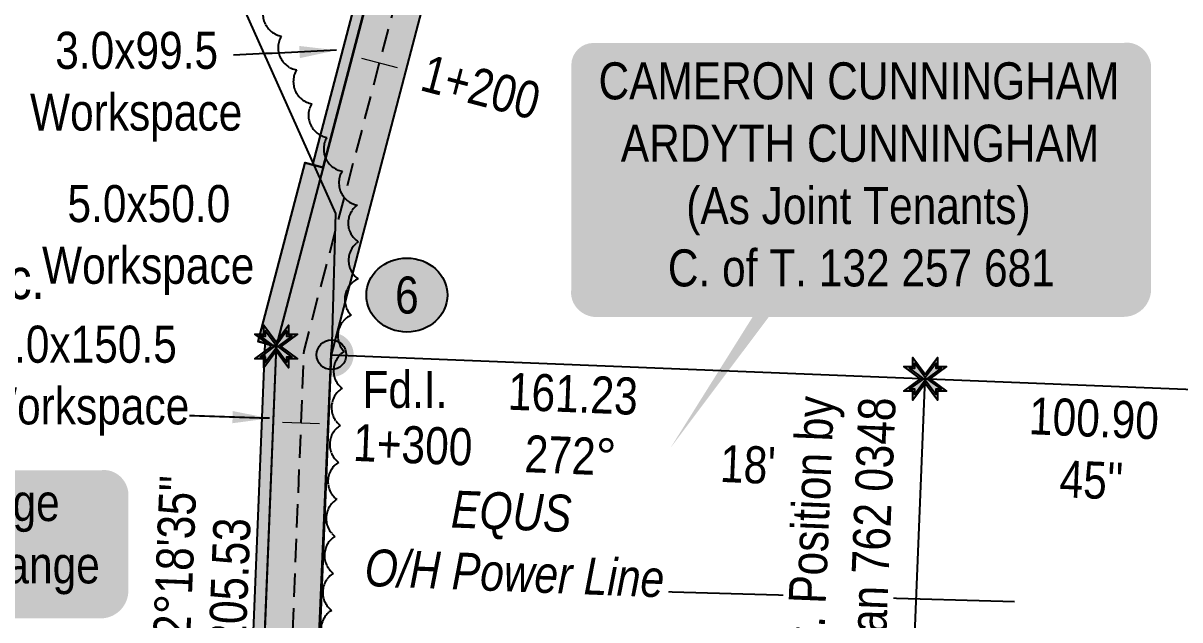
# Model space of a CAD drawing. Extents: x 309252 to 321570, y 5809412 to 5814891.
# Drawn here: x 310448.3 to 310760.5, y 5813135.9 to 5813297.1 of the extents above; entities that cross this region are included whole.
import ezdxf
from ezdxf.enums import TextEntityAlignment as Align

# ---------------------------------------------------------------- set-up
doc = ezdxf.new("R2010")
doc.units = 0
doc.header["$LTSCALE"] = 5
doc.linetypes.add('0', pattern=[1, 1, 0])
doc.linetypes.add('foc-TIELINE', pattern=[1.875, 1.25, -0.625])
for name, color, linetype in [('AS-FENCE', 48, 'foc-FENCE'), ('AS-OWNER', 7, 'Continuous'), ('AS-POWER', 104, 'foc-POWER'), ('AS-POWER-T', 104, 'Continuous'), ('AS-WILDLIFE-BLOCK', 131, 'Continuous'), ('CG-NOTES', 7, 'Continuous'), ('L-AREAWORK', 5, 'Continuous'), ('L-BD1', 253, 'Continuous'), ('L-MON', 1, 'Continuous'), ('L-TITLEDB', 4, 'Continuous'), ('P-ELEVATION', 7, 'Continuous'), ('P-IOP2', 10, 'Continuous'), ('P-IOP2-H', 21, 'Continuous'), ('P-LTO', 14, 'Continuous'), ('P-PROPOSED', 10, 'Continuous'), ('P-PROPOSED-H', 21, 'Continuous'), ('P-TEMP-H', 41, 'Continuous'), ('P-TEMP_WORKSPACE', 46, 'Continuous'), ('T-BUSH', 110, '0'), ('T-TIE', 201, 'foc-TIELINE')]:
    doc.layers.add(name, color=color, linetype=linetype)
doc.layers.add('P-TEMP-T', color=46, linetype='Continuous', lineweight=18)
doc.layers.add('T-TIE-T', color=201, linetype='Continuous', lineweight=18)
doc.styles.add('100L', font='ARIALN.TTF', dxfattribs={"height": 11})
doc.styles.add('175L', font='ARIALN.TTF', dxfattribs={"height": 20})
doc.styles.add('80', font='ARIALN.TTF', dxfattribs={"height": 10})
doc.styles.add('80CG', font='ARIALN.TTF', dxfattribs={"height": 10})
doc.styles.add('80L', font='ARIALN.TTF', dxfattribs={"height": 10})
doc.styles.add('foc-LtypeFont', font='ARIALN.TTF', dxfattribs={"height": 7.35})
doc.linetypes.add('foc-FENCE', pattern='A,10,-1,["X",foc-LtypeFont,S=0.2,R=0,X=-0.625,Y=-0.75],-1.24', length=12.24)
doc.linetypes.add('foc-POWER', pattern='A,6,-1,["P",foc-LtypeFont,S=0.2,R=0,X=-0.625,Y=-0.75],-1.24,4', length=12.24)
doc.dimstyles.new('Compass 5 000', dxfattribs={"dimscale": 5, "dimtxt": 9, "dimasz": 2, "dimexe": 0.2, "dimexo": 0.0625, "dimgap": 0.5, "dimtad": 0, "dimtih": 1, "dimtoh": 1, "dimzin": 0, "dimdsep": 46, "dimtxsty": '80CG', "dimcen": 0.1, "dimse1": 1, "dimse2": 1, "dimclrd": 256, "dimclrt": 256, "dimaunit": 1, "dimadec": 4, "dimazin": 0, "dimtfac": 0.06, "dimtofl": 0, "dimtmove": 0, "dimatfit": 1, "dimfxl": 0.2, "dimtolj": 1, "dimtzin": 0, "dimlwd": -1, "dimarcsym": 0})

# ---------------------------------------------------------------- blocks, each defined once
blk = doc.blocks.new('fdia')
at = {"color": 255, "const_width": 1}
blk.add_lwpolyline([(-0.5, 0, 1), (0.5, 0, 1)], format="xyb", close=True, dxfattribs=at)
blk = doc.blocks.new('Fdiaa')
blk.add_blockref('fdia', (0, 0))
blk = doc.blocks.new('fdib')
at = {"color": 1, "const_width": 1.6}
blk.add_lwpolyline([(-0.4, 0, 1), (0.4, 0, 1)], format="xyb", close=True, dxfattribs=at)
at = {"color": 1}
blk.add_circle((0, 0), 0.8, dxfattribs=at)
blk = doc.blocks.new('Fdibb')
blk.add_blockref('fdib', (0, 0))
blk = doc.blocks.new('fdicc')
for name in ['Fdibb', 'Fdiaa']:
    blk.add_blockref(name, (0, 0))
blk = doc.blocks.new('FDI')
blk.add_blockref('fdicc', (0, 0))
blk = doc.blocks.new('*U386')
h = blk.add_hatch(color=255)
edge = h.paths.add_edge_path()
edge.add_line((-71.5, -20), (71.5, -20))
edge.add_arc((71.5, -14), 6, 270, 360)
edge.add_line((77.5, -14), (77.5, 12.5))
edge.add_arc((71.5, 12.5), 6, 0, 90)
edge.add_line((71.5, 18.5), (-71.5, 18.5))
edge.add_arc((-71.5, 12.5), 6, 90, 180)
edge.add_line((-77.5, 12.5), (-77.5, -14))
edge.add_arc((-71.5, -14), 6, 180, 270)
at = {"color": 131, "flags": 128}
blk.add_lwpolyline([(-71.5, -20, 3, 3, 0), (71.5, -20, 3, 3, 0.414214), (77.5, -14, 3, 3, 0), (77.5, 12.5, 3, 0, 0.414214), (71.5, 18.5, 0, 0, 0), (-71.5, 18.5, 0, 0, 0.414214), (-77.5, 12.5, 0, 0, 0), (-77.5, -14, 0, 3, 0.414214)], format="xyseb", close=True, dxfattribs=at)
at = {"color": 131, "style": '80'}
blk.add_attdef('ENTER_TEXT_001', (-35.99, -5), '', height=10, dxfattribs=at)
blk = doc.blocks.new('*U872')
h = blk.add_hatch(color=59)
edge = h.paths.add_edge_path()
edge.add_line((-71.5, -37), (71.5, -37))
edge.add_arc((71.5, -31), 6, 270, 360)
edge.add_line((77.5, -31), (77.5, 29.5))
edge.add_arc((71.5, 29.5), 6, 0, 90)
edge.add_line((71.5, 35.5), (-71.5, 35.5))
edge.add_arc((-71.5, 29.5), 6, 90, 180)
edge.add_line((-77.5, 29.5), (-77.5, -31))
edge.add_arc((-71.5, -31), 6, 180, 270)
at = {"color": 1, "flags": 128}
blk.add_lwpolyline([(-71.5, -37, 3, 3, 0), (71.5, -37, 3, 3, 0.414214), (77.5, -31, 3, 3, 0), (77.5, 29.5, 3, 0, 0.414214), (71.5, 35.5, 0, 0, 0), (-71.5, 35.5, 0, 0, 0.414214), (-77.5, 29.5, 0, 0, 0), (-77.5, -31, 0, 3, 0.414214)], format="xyseb", close=True, dxfattribs=at)
blk.add_lwpolyline([(-50.75, -73.91, 0, 7.5, 0), (0, 0, 0, 0, 0)], format="xyseb", dxfattribs=at)
at = {"color": 1, "style": '80'}
blk.add_attdef('ENTER_TEXT_001', (-35.99, -5), '', height=10, dxfattribs=at)
blk = doc.blocks.new('TEMP')
h = blk.add_hatch(color=255)
h.dxf.hatch_style = 1
h.paths.add_polyline_path([(0, 0.251), (-0.666, 1.152), (-0.666, 0.666), (-1.152, 0.666), (-0.251, 0), (-1.152, -0.666), (-0.666, -0.666), (-0.666, -1.152), (0, -0.251), (0.666, -1.152), (0.666, -0.666), (1.152, -0.666), (0.251, 0), (1.152, 0.666), (0.666, 0.666), (0.666, 1.152)])
h.paths.add_polyline_path([(0.566, 0.849), (0.566, 0.566), (0.849, 0.566), (0.083, 0), (0.849, -0.566), (0.566, -0.566), (0.566, -0.849), (0, -0.083), (-0.566, -0.849), (-0.566, -0.566), (-0.849, -0.566), (-0.083, 0), (-0.849, 0.566), (-0.566, 0.566), (-0.566, 0.849), (0, 0.083)], flags=16)
h = blk.add_hatch(color=1)
h.dxf.hatch_style = 1
h.paths.add_polyline_path([(0, 0.083), (-0.566, 0.849), (-0.566, 0.566), (-0.849, 0.566), (-0.083, 0), (-0.849, -0.566), (-0.566, -0.566), (-0.566, -0.849), (0, -0.083), (0.566, -0.849), (0.566, -0.566), (0.849, -0.566), (0.083, 0), (0.849, 0.566), (0.566, 0.566), (0.566, 0.849)])
at = {"color": 1}
for p, q in [((-0.083, 0), (0.083, 0)), ((0, 0.083), (0, -0.083))]:
    blk.add_line(p, q, dxfattribs=at)
at = {"color": 255, "flags": 128}
blk.add_lwpolyline([(-0.251, 0), (-1.152, 0.666), (-0.666, 0.666), (-0.666, 1.152), (0, 0.251), (0.666, 1.152), (0.666, 0.666), (1.152, 0.666), (0.251, 0), (1.152, -0.666), (0.666, -0.666), (0.666, -1.152), (0, -0.251), (-0.666, -1.152), (-0.666, -0.666), (-1.152, -0.666)], close=True, dxfattribs=at)
at = {"color": 1, "flags": 128}
blk.add_lwpolyline([(-0.083, 0), (-0.849, 0.566), (-0.566, 0.566), (-0.566, 0.849), (0, 0.083), (0.566, 0.849), (0.566, 0.566), (0.849, 0.566), (0.083, 0), (0.849, -0.566), (0.566, -0.566), (0.566, -0.849), (0, -0.083), (-0.566, -0.849), (-0.566, -0.566), (-0.849, -0.566)], close=True, dxfattribs=at)
blk = doc.blocks.new('*U564')
at = {"layer": 'P-ELEVATION'}
h = blk.add_hatch(color=111, dxfattribs=at)
h.dxf.hatch_style = 1
edge = h.paths.add_edge_path()
edge.add_ellipse((0, 0), major_axis=(-10.94, 0), ratio=0.913794, start_angle=0, end_angle=360)
at = {"layer": 'P-ELEVATION', "color": 7, "flags": 128}
blk.add_lwpolyline([(0, 0, 5, 0, 0), (-4.03, -5.38, 0, 0, 0)], format="xyseb", dxfattribs=at)
at = {"layer": 'P-ELEVATION', "color": 7}
blk.add_ellipse((0, 0), major_axis=(-10.94, 0), ratio=0.913794, dxfattribs=at)
at = {"layer": 'P-ELEVATION', "style": '80'}
blk.add_attdef('BEND', text='', height=10, dxfattribs=at).set_placement((0, 0), align=Align.MIDDLE_CENTER)

msp = doc.modelspace()

# ---------------------------------------------------------------- hatches: boundary and pattern name
at = {"layer": 'P-IOP2-H'}
h = msp.add_hatch(color=256, dxfattribs=at)
h.dxf.hatch_style = 1
h.paths.add_polyline_path([(310640.425, 5813769.044), (310641.194, 5813506.581), (310596.091, 5813435.427), (310559.598, 5813373.637), (310516.616, 5813209.696), (310508.333, 5813004.356), (310523.32, 5813003.745), (310531.537, 5813207.466), (310573.576, 5813367.811), (310608.885, 5813427.597), (310656.206, 5813502.247), (310655.425, 5813768.47)])
at = {"layer": 'P-PROPOSED-H'}
h = msp.add_hatch(color=256, dxfattribs=at)
h.dxf.hatch_style = 1
h.paths.add_polyline_path([(310451.792, 5814092.944), (310515.979, 5814162.739), (310736.836, 5814098.757), (310640.381, 5813784.058), (310641.194, 5813506.581), (310596.091, 5813435.427), (310559.598, 5813373.637), (310516.616, 5813209.696), (310508.333, 5813004.356), (310755.28, 5812994.301), (310762.451, 5812962.566), (310773.828, 5812962.121), (310766.661, 5812993.838), (310763.237, 5813008.988), (310684.33, 5813012.201), (310684.11, 5813007.206), (310523.723, 5813013.736), (310523.924, 5813018.732), (310531.537, 5813207.466), (310573.576, 5813367.811), (310608.885, 5813427.597), (310656.206, 5813502.247), (310655.425, 5813768.47), (310655.386, 5813781.833), (310755.639, 5814108.925), (310511.228, 5814179.731), (310440.752, 5814103.097)])
at = {"layer": 'P-TEMP-H'}
h = msp.add_hatch(color=256, dxfattribs=at)
h.dxf.hatch_style = 1
h.paths.add_polyline_path([(310529.295, 5813258.057), (310554.526, 5813354.293), (310551.625, 5813355.054), (310526.394, 5813258.818)])
h = msp.add_hatch(color=256, dxfattribs=at)
h.dxf.hatch_style = 1
h.paths.add_polyline_path([(310516.616, 5813209.696), (310511.78, 5813210.964), (310524.459, 5813259.325), (310529.295, 5813258.057)])
h = msp.add_hatch(color=256, dxfattribs=at)
h.dxf.hatch_style = 1
h.paths.add_polyline_path([(310516.616, 5813209.696), (310510.55, 5813059.306), (310507.553, 5813059.427), (310513.645, 5813210.475)])

# ---------------------------------------------------------------- linework, layer by layer
at = {"layer": 'AS-FENCE', "flags": 128}
msp.add_lwpolyline([(310467.256, 5813446.38), (310476.69, 5813372.157), (310493.563, 5813332.934), (310532.592, 5813245.59), (310531.653, 5813210.66), (310531.407, 5813207.652), (310529.735, 5813169.727), (310526.988, 5813104.785), (310526.99, 5813104.799), (310524.079, 5813027.839), (310522.21, 5812976.61), (310498.778, 5812972.652), (310477.46, 5812970.567), (310456.603, 5812970.746), (310451.396, 5812970.836), (310452.6, 5812981.422), (310455.258, 5812997.497), (310453.432, 5813006.822), (310441.705, 5813021.714), (310434.219, 5813025.263), (310406.823, 5813030.024), (310390.241, 5813027.368)], dxfattribs=at)
at = {"layer": 'AS-POWER', "flags": 128}
msp.add_lwpolyline([(310601.192, 5813144.031), (310715.884, 5813140.811)], dxfattribs=at)
at = {"layer": 'L-TITLEDB', "flags": 128}
msp.add_lwpolyline([(310521.839, 5812967.041), (310531.537, 5813207.466), (310793.435, 5813196.889), (310783.102, 5812961.743), (310682.273, 5812965.786), (310682.062, 5812960.586)], close=True, dxfattribs=at)
msp.add_lwpolyline([(310682.062, 5812960.586), (310691.817, 5813200.993)], dxfattribs=at)
msp.add_lwpolyline([(310682.062, 5812960.586), (310691.817, 5813200.993)], dxfattribs=at)
at = {"layer": 'P-TEMP_WORKSPACE', "flags": 128}
for points in [[(310516.611, 5813209.778), (310510.545, 5813059.401), (310507.548, 5813059.522), (310513.641, 5813210.557)], [(310516.616, 5813209.696), (310510.55, 5813059.306), (310507.553, 5813059.427), (310513.645, 5813210.475)], [(310516.616, 5813209.696), (310510.55, 5813059.306), (310507.553, 5813059.427), (310513.645, 5813210.475)], [(310516.616, 5813209.696), (310510.55, 5813059.306), (310507.553, 5813059.427), (310513.645, 5813210.475)]]:
    msp.add_lwpolyline(points, close=True, dxfattribs=at)
at = {"layer": 'T-BUSH', "flags": 128}
msp.add_lwpolyline([(310594.689, 5813316.941, 0.520567), (310586.846, 5813323.144, 0.5205671), (310579.004, 5813329.347, 0.5205671), (310571.161, 5813335.55, 0.5205671), (310563.318, 5813341.752, 0.5205671), (310556.289, 5813348.785, 0.5205671), (310549.931, 5813356.502, 0.5205671), (310544.118, 5813364.595, 0.5205671), (310539.178, 5813373.288, 0.5205671), (310534.239, 5813381.982, 0.5205671), (310529.349, 5813390.696, 0.5205671), (310526.782, 5813400.36, 0.5205671), (310524.215, 5813410.024, 0.5205671), (310521.648, 5813419.688, 0.5205671), (310515.329, 5813426.562, 0.5205671), (310506.374, 5813431.011, 0.5205671), (310497.419, 5813435.46, 0.5205671), (310489.66, 5813440.875, 0.5205671), (310479.824, 5813442.672, 0.5205671), (310477.744, 5813436.061, 0.5205671), (310478.742, 5813426.112, 0.5205671), (310479.74, 5813416.163, 0.5205671), (310480.738, 5813406.214, 0.5205671), (310481.736, 5813396.264, 0.5205671), (310482.734, 5813386.315, 0.5205671), (310483.733, 5813376.366, 0.5205671), (310485.499, 5813366.61, 0.5205671), (310489.337, 5813357.377, 0.5205671), (310493.434, 5813348.256, 0.5205671), (310497.531, 5813339.134, 0.5205671), (310501.628, 5813330.013, 0.5205671), (310505.725, 5813320.892, 0.5205671), (310509.821, 5813311.771, 0.5205671), (310513.918, 5813302.649, 0.5205671), (310518.015, 5813293.528, 0.5205671), (310522.112, 5813284.407, 0.5205671), (310526.209, 5813275.286, 0.5205671), (310530.306, 5813266.164, 0.5205671), (310534.403, 5813257.043, 0.5205671), (310538.499, 5813247.922, 0.5205671), (310538.78, 5813237.992, 0.5205671), (310538.732, 5813227.993, 0.5205671), (310536.865, 5813218.17, 0.5205671), (310534.998, 5813208.347, 0.5205671), (310534.414, 5813198.371, 0.5205671), (310533.927, 5813188.384, 0.5205671), (310533.44, 5813178.397, 0.5205671), (310532.956, 5813168.409, 0.5205671), (310532.49, 5813158.421, 0.5205671), (310532.024, 5813148.433, 0.5205671), (310531.558, 5813138.445, 0.5205671), (310531.092, 5813128.456, 0.5205671), (310530.626, 5813118.468, 0.5205671), (310530.16, 5813108.48, 0.5205671), (310529.749, 5813098.489, 0.5205671), (310529.372, 5813088.497, 0.5205671), (310528.995, 5813078.505, 0.5205671), (310528.618, 5813068.513, 0.5205671), (310528.241, 5813058.522, 0.5205671), (310527.863, 5813048.53, 0.5205671), (310527.486, 5813038.538, 0.5205671), (310527.109, 5813028.546, 0.5205671), (310526.554, 5813018.562, 0.5205671), (310525.982, 5813008.579, 0.5205671), (310525.411, 5812998.597, 0.5205671), (310524.839, 5812988.614, 0.5205671), (310519.606, 5812982.557, 0.5205671), (310509.866, 5812980.295, 0.5205671), (310500.157, 5812977.916, 0.5205671), (310490.581, 5812975.039, 0.5205671), (310481.005, 5812972.162, 0.5205671), (310472.5, 5812974.818, 0.5205671), (310465.114, 5812981.522, 0.5205671), (310460.98, 5812980.131, 0.5205671), (310459.514, 5812970.24, 0.2276195), (310456.277, 5812966.065, 0.2276195)], format="xyb", dxfattribs=at)
at = {"layer": 'T-TIE-T'}
for p, q in [((310539.621, 5813287.587), (310549.294, 5813285.051)), ((310518.295, 5813189.283), (310528.286, 5813188.88))]:
    msp.add_line(p, q, dxfattribs=at)

# ---------------------------------------------------------------- block references
at = {"layer": 'AS-WILDLIFE-BLOCK'}
ref = msp.add_blockref('*U386', (310397.732, 5813157.767), dxfattribs=at)
ref.add_attrib('ENTER_TEXT_001', 'Sensitive Raptor Range', (310337.227, 5813162.57), dxfattribs={"layer": '0', "color": 131, "height": 10, "style": '80'})
ref.add_attrib('ENTER_TEXT_002', 'Sharp Tailed Grouse Range', (310326.399, 5813145.726), dxfattribs={"layer": '0', "color": 131, "height": 10, "style": '80'})
at = {"layer": 'CG-NOTES', "xscale": 0.99990854, "yscale": 0.99990854, "zscale": 0.99990854}
msp.add_blockref('*U564', (310551.911, 5813223.599), dxfattribs=at).add_auto_attribs({'BEND': '6'})
at = {"layer": 'L-MON', "color": 3, "xscale": 4.999542700000003, "yscale": 4.999542700000003, "zscale": 4.999542700000003}
msp.add_blockref('TEMP', (310516.616, 5813209.696), dxfattribs=at)
at = {"layer": 'L-MON', "xscale": 4.999542700000003, "yscale": 4.999542700000003, "zscale": 4.999542700000003}
msp.add_blockref('FDI', (310531.537, 5813207.466), dxfattribs=at)

# ---------------------------------------------------------------- texts
at = {"layer": 'L-BD1', "style": '80L'}
for s, height, p in [("182°18'35''", 9.99909, (310489.049, 5813146.506)), ('205.53', 9.9991, (310504.036, 5813145.901))]:
    msp.add_text(s, height=height, rotation=87.6901, dxfattribs=at).set_placement(p, align=Align.MIDDLE)
at = {"layer": 'L-BD1', "insert": (310737.551, 5813195.313), "char_height": 9.9991, "width": 35.42121, "attachment_point": 2, "rotation": 357.6873, "style": '80L'}
msp.add_mtext("100.90\\P45''", dxfattribs=at)
at = {"layer": 'L-MON', "insert": (310532.831, 5813203.13), "char_height": 9.99909, "attachment_point": 1, "style": '80L'}
msp.add_mtext_dynamic_manual_height_columns('\\pi7.0908;Fd.I.', width=28.0711, gutter_width=50, heights=[0], dxfattribs=at)

# ---------------------------------------------------------------- next in the draw order: texts
at = {"layer": 'AS-POWER-T', "insert": (310538.178, 5813171.827), "char_height": 9.99909, "attachment_point": 1, "rotation": 357.79609, "style": '175L', "bg_fill": 3, "box_fill_scale": 1.15, "bg_fill_color": 256, "bg_fill_true_color": 256, "bg_fill_transparency": 0}
msp.add_mtext_dynamic_manual_height_columns('\\pi25.942;{\\fArial Narrow|b0|i1|c0|p34;EQUS\\P\\pi0.05383; O/H Power Line}', width=83.85853, gutter_width=100, heights=[0], dxfattribs=at)
at = {"layer": 'L-AREAWORK', "color": 5, "insert": (310343.257, 5813233.516), "char_height": 10.99899, "width": 221.70551, "attachment_point": 2, "style": '100L', "bg_fill": 3, "box_fill_scale": 1, "bg_fill_color": 256, "bg_fill_transparency": 0}
msp.add_mtext('Temporary Access = 0.018 ha  0.04 Ac.', dxfattribs=at)
at = {"layer": 'L-BD1', "insert": (310644.826, 5813199.488), "char_height": 9.9991, "width": 14.47112, "attachment_point": 2, "rotation": 357.6685, "style": '80L', "bg_fill": 3, "box_fill_scale": 1, "bg_fill_color": 256, "bg_fill_transparency": 0}
msp.add_mtext("\\P18'", dxfattribs=at)
at = {"layer": 'P-TEMP-T', "insert": (310450.052, 5813294.705), "char_height": 9.99909, "attachment_point": 1, "style": '80L', "bg_fill": 3, "box_fill_scale": 1.15, "bg_fill_color": 256, "bg_fill_true_color": 256, "bg_fill_transparency": 0}
msp.add_mtext_dynamic_manual_height_columns('\\pi6.9415;3.0x99.5\\P\\pi0.13104;Workspace', width=56.90082, gutter_width=50, heights=[0], dxfattribs=at)
at = {"layer": 'T-TIE-T', "insert": (310573.146, 5813284.622), "char_height": 9.9991, "width": 36.48171, "attachment_point": 2, "rotation": 345.30899, "style": '80L', "bg_fill": 3, "box_fill_scale": 1, "bg_fill_color": 256, "bg_fill_transparency": 0}
msp.add_mtext('1+200', dxfattribs=at)

# ---------------------------------------------------------------- next in the draw order: linework, layer by layer
at = {"layer": 'P-TEMP_WORKSPACE', "flags": 128}
for points in [[(310529.289, 5813258.134), (310554.518, 5813354.362), (310551.616, 5813355.122), (310526.388, 5813258.895)], [(310529.295, 5813258.057), (310554.526, 5813354.293), (310551.625, 5813355.054), (310526.394, 5813258.818)], [(310529.295, 5813258.057), (310554.526, 5813354.293), (310551.625, 5813355.054), (310526.394, 5813258.818)], [(310529.295, 5813258.057), (310554.526, 5813354.293), (310551.625, 5813355.054), (310526.394, 5813258.818)]]:
    msp.add_lwpolyline(points, close=True, dxfattribs=at)

# ---------------------------------------------------------------- next in the draw order: texts
at = {"layer": 'L-BD1', "insert": (310596.933, 5813201.937), "char_height": 9.99909, "width": 50.7715, "attachment_point": 2, "rotation": 357.6685, "style": '80L', "bg_fill": 3, "box_fill_scale": 1, "bg_fill_color": 256, "bg_fill_transparency": 0}
msp.add_mtext('161.23 272°', dxfattribs=at)
at = {"layer": 'P-TEMP-T', "insert": (310453.305, 5813253.313), "char_height": 9.99909, "attachment_point": 1, "style": '80L', "bg_fill": 3, "box_fill_scale": 1.15, "bg_fill_color": 256, "bg_fill_true_color": 256, "bg_fill_transparency": 0}
msp.add_mtext_dynamic_manual_height_columns('\\pi6.9858;5.0x50.0\\P\\pi0.13104;Workspace', width=56.90082, gutter_width=50, heights=[0], dxfattribs=at)
at = {"layer": 'P-TEMP-T', "insert": (310435.751, 5813215.332), "char_height": 9.99909, "attachment_point": 1, "style": '80L', "bg_fill": 2}
msp.add_mtext_dynamic_manual_height_columns('\\pi3.7562;3.0x150.5\\P\\pi0.13104;Workspace', width=56.90082, gutter_width=50, heights=[0], dxfattribs=at)

# ---------------------------------------------------------------- next in the draw order: leaders
at = {"layer": 'P-TEMP-T', "path_type": 1}
msp.add_leader([(310532.93, 5813289.718), (310505.08, 5813288.392)], dimstyle='Compass 5 000', override={"dimgap": 0.5, "dimtad": 0}, dxfattribs=at)

# ---------------------------------------------------------------- next in the draw order: linework, layer by layer
at = {"layer": 'P-TEMP_WORKSPACE', "flags": 128}
for points in [[(310516.611, 5813209.778), (310511.775, 5813211.046), (310524.453, 5813259.402), (310529.289, 5813258.134)], [(310516.616, 5813209.696), (310511.78, 5813210.964), (310524.459, 5813259.325), (310529.295, 5813258.057)], [(310516.616, 5813209.696), (310511.78, 5813210.964), (310524.459, 5813259.325), (310529.295, 5813258.057)], [(310516.616, 5813209.696), (310511.78, 5813210.964), (310524.459, 5813259.325), (310529.295, 5813258.057)]]:
    msp.add_lwpolyline(points, close=True, dxfattribs=at)

# ---------------------------------------------------------------- next in the draw order: block references
at = {"layer": 'AS-OWNER'}
ref = msp.add_blockref('*U872', (310673.779, 5813256.205), dxfattribs=dict(at, xscale=0.99990854, yscale=0.99990854, zscale=0.99990854))
ref.add_attrib('ENTER_TEXT_001', 'CAMERON CUNNINGHAM', (310603.635, 5813276.462), dxfattribs={"layer": '0', "color": 1, "height": 9.99909, "style": '80'})
ref.add_attrib('ENTER_TEXT_002', 'ARDYTH CUNNINGHAM', (310609.638, 5813259.62), dxfattribs={"layer": '0', "color": 1, "height": 9.99909, "style": '80'})
ref.add_attrib('ENTER_TEXT_003', '(As Joint Tenants)', (310627.303, 5813242.784), dxfattribs={"layer": '0', "color": 1, "height": 9.99909, "style": '80'})
ref.add_attrib('ENTER_TEXT_004', 'C. of T. 132 257 681', (310622.341, 5813225.942), dxfattribs={"layer": '0', "color": 1, "height": 9.99909, "style": '80'})

# ---------------------------------------------------------------- next in the draw order: texts
at = {"layer": 'T-TIE-T', "insert": (310553.712, 5813188.17), "char_height": 9.9991, "width": 35.42078, "attachment_point": 2, "rotation": 357.69012, "style": '80L', "bg_fill": 3, "box_fill_scale": 1, "bg_fill_color": 256, "bg_fill_transparency": 0}
msp.add_mtext('1+300', dxfattribs=at)

# ---------------------------------------------------------------- next in the draw order: leaders
at = {"layer": 'P-TEMP-T', "path_type": 1}
msp.add_leader([(310514.856, 5813190.309), (310493.186, 5813190.993)], dimstyle='Compass 5 000', override={"dimgap": 0.5, "dimtad": 0}, dxfattribs=at)

# ---------------------------------------------------------------- next in the draw order: linework, layer by layer
at = {"layer": 'T-TIE', "flags": 128}
msp.add_lwpolyline([(310446.272, 5814098.021), (310513.604, 5814171.235), (310746.237, 5814103.841), (310647.884, 5813782.946), (310647.924, 5813769.066), (310648.7, 5813504.414), (310602.488, 5813431.512), (310566.587, 5813370.724), (310524.077, 5813208.581), (310516.028, 5813009.046), (310688.747, 5813002.014), (310756.95, 5812999.237), (310788.781, 5812918.166), (310785.199, 5812820.292), (310766.173, 5812308.237), (310849.248, 5812270.725), (310843.541, 5812133.962), (311136.84, 5812121.725), (311557.549, 5812104.172), (311728.657, 5812095.643), (311776.954, 5812078.376), (311796.059, 5812071.602), (311824.192, 5812061.435), (311962.875, 5812054.827), (312016.257, 5812067.299), (312411.661, 5812048.459), (312502.499, 5812059.147), (312743.537, 5812047.67), (312903.004, 5812060.083), (312918.776, 5812059.323), (313091.66, 5812051.084), (313117.396, 5812098.085), (313256.265, 5812022.045), (313650.07, 5812012.742), (313619.114, 5811210.852), (313997.758, 5811201.748), (314097.909, 5811199.315)], dxfattribs=at)

# ---------------------------------------------------------------- next in the draw order: texts
at = {"layer": 'L-MON', "insert": (310653.962, 5813116.576), "char_height": 9.99909, "attachment_point": 1, "rotation": 87.68731, "style": '80L', "bg_fill": 3, "box_fill_scale": 1.15, "bg_fill_color": 256, "bg_fill_true_color": 256, "bg_fill_transparency": 0}
msp.add_mtext_dynamic_manual_height_columns('\\pi1.0071;Est. Position by\\P\\pi6.4705;Plan 762 0348', width=78.96044, gutter_width=50, heights=[0], dxfattribs=at)

# ---------------------------------------------------------------- next in the draw order: linework, layer by layer
at = {"layer": 'P-IOP2', "flags": 128}
msp.add_lwpolyline([(310640.425, 5813769.044), (310641.194, 5813506.581), (310596.091, 5813435.427), (310559.598, 5813373.637), (310516.616, 5813209.696), (310508.333, 5813004.356), (310523.32, 5813003.745), (310531.537, 5813207.466), (310573.576, 5813367.811), (310608.885, 5813427.597), (310656.206, 5813502.247), (310655.425, 5813768.47)], close=True, dxfattribs=at)
at = {"layer": 'P-LTO', "flags": 128}
msp.add_lwpolyline([(310559.598, 5813373.637), (310516.616, 5813209.696), (310508.333, 5813004.356), (310755.28, 5812994.301), (310762.451, 5812962.566), (310773.828, 5812962.121), (310766.661, 5812993.838), (310763.237, 5813008.988), (310684.33, 5813012.201), (310684.11, 5813007.206), (310523.723, 5813013.736), (310523.924, 5813018.732), (310531.537, 5813207.466), (310573.576, 5813367.811)], dxfattribs=at)
at = {"layer": 'P-PROPOSED', "flags": 128}
msp.add_lwpolyline([(310559.598, 5813373.637), (310516.616, 5813209.696), (310508.333, 5813004.356), (310755.28, 5812994.301), (310762.451, 5812962.566), (310767.763, 5812962.358), (310773.828, 5812962.121), (310766.661, 5812993.838), (310763.237, 5813008.988), (310684.33, 5813012.201), (310684.11, 5813007.206), (310523.723, 5813013.736), (310523.924, 5813018.732), (310531.537, 5813207.466), (310573.576, 5813367.811)], dxfattribs=at)

# ---------------------------------------------------------------- next in the draw order: block references
at = {"layer": 'L-MON', "xscale": 4.999542700000003, "yscale": 4.999542700000003, "zscale": 4.999542700000003}
msp.add_blockref('TEMP', (310691.817, 5813200.993), dxfattribs=at)

doc.saveas('drawing.dxf')
